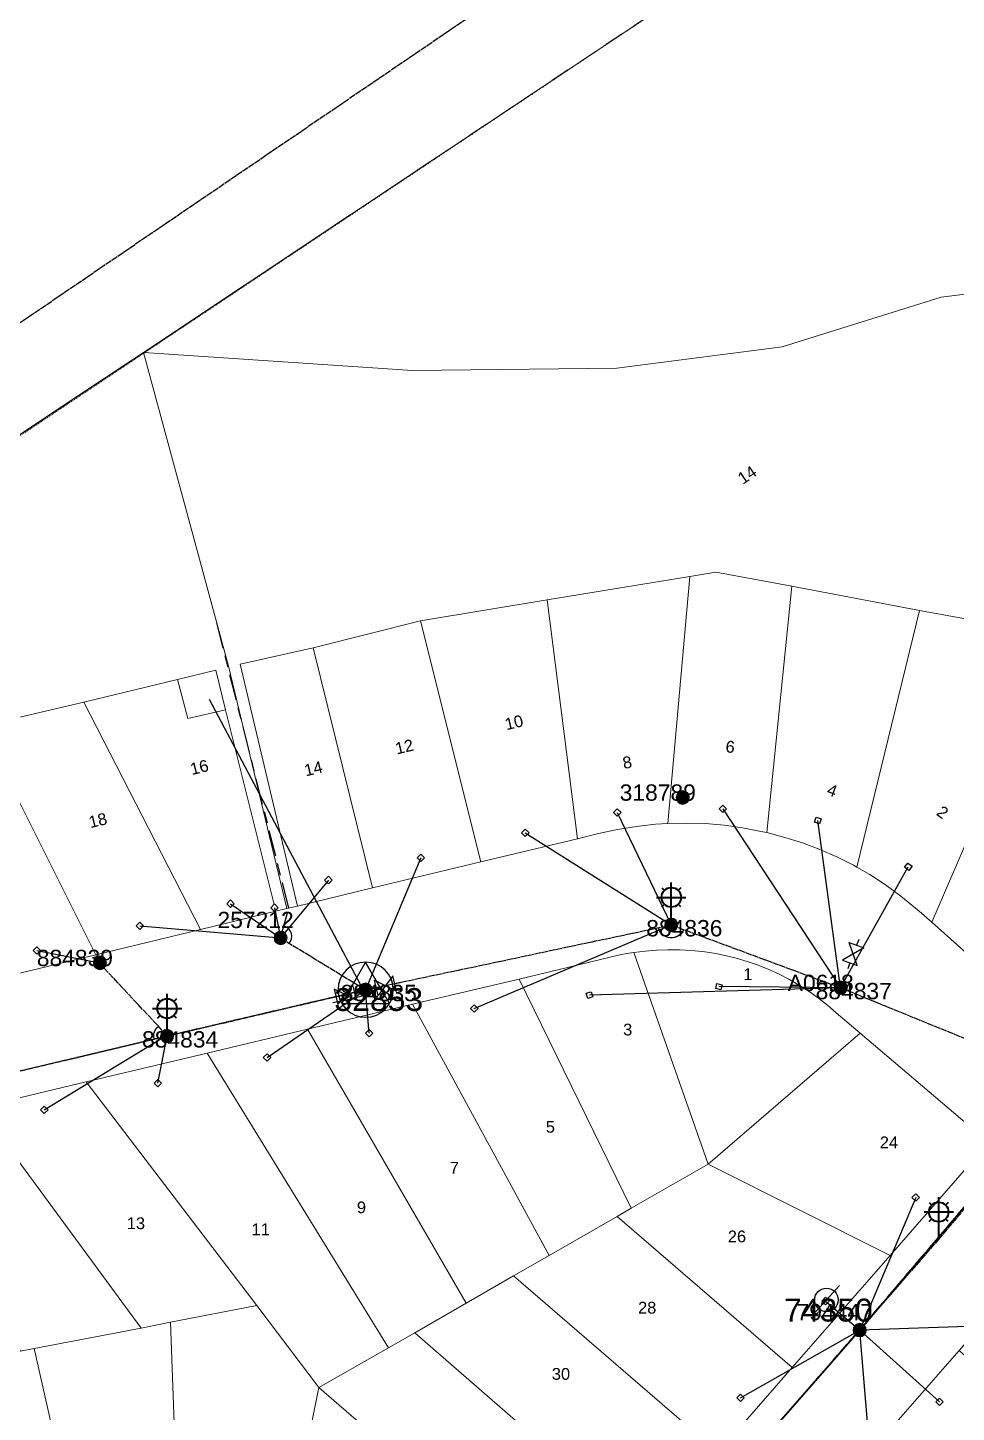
# Model space of a CAD drawing. Header units: metres. Extents: x 301080 to 303013, y 6182698 to 6183880.
# Drawn here: x 301742.1 to 301884.2, y 6183271.9 to 6183483.7 of the extents above; entities that cross this region are included whole.
import ezdxf
from ezdxf.enums import TextEntityAlignment as Align

# ---------------------------------------------------------------- set-up
doc = ezdxf.new("R2010")
doc.units = ezdxf.units.M
for name, pattern in [('Cable Exist OH', [1, 1, 0]), ('Cable Exist UG', [8.2, 4, -1.2, 1.8, -1.2]), ('Dash', [5, 3, -2]), ('HIDDEN', [0.375, 0.25, -0.125]), ('HIDDEN2', [0.1875, 0.125, -0.0625])]:
    doc.linetypes.add(name, pattern=pattern)
doc.layers.get('0').update_dxf_attribs({"color": 6})
for name, color, linetype, lineweight in [('Cadastre Easements_SP_EXT', 9, 'Continuous', 5), ('Cadastre Land Parcels_SP_EXT', 9, 'Continuous', 5), ('Cadastre Other Property_SP_EXT', 9, 'HIDDEN', 5), ('Cadastre Roads_SP_EXT', 9, 'Continuous', 5)]:
    doc.layers.add(name, color=color, linetype=linetype, lineweight=lineweight)
for name, color, linetype in [('Equip_LV_EXT', 7, 'Continuous'), ('Equip_SP_HV_EXT', 7, 'Continuous'), ('Equip_SP_SL_EXT', 7, 'Continuous'), ('Mains_HV_EXT', 7, 'Continuous'), ('Mains_LV_EXT', 7, 'Continuous'), ('Mains_SL_EXT', 7, 'Continuous'), ('Mains_TR_EXT', 7, 'Continuous'), ('Services_SP_EXT', 7, 'Continuous'), ('Sub_SP_TR_HV_LV_EXT', 7, 'Continuous'), ('SupportsOH_SP_TR_HV_LV_SL_EXT', 7, 'Continuous')]:
    doc.layers.add(name, color=color, linetype=linetype)
doc.styles.add('HVSW_LABEL', font='arial.ttf')
doc.styles.add('iecARIAL', font='arial.ttf', dxfattribs={"height": 2})
doc.styles.add('POLE_LABEL', font='arial.ttf')
doc.styles.get("Standard").update_dxf_attribs({"font": 'arial.ttf'})
doc.linetypes.add('Cable E UG', pattern='A,6,-0.5,["E",Standard,S=1.7,R=0,X=0.5,Y=-1],-2.9', length=9.4)
doc.linetypes.add('Cable P UG', pattern='A,6,-0.5,["P",Standard,S=1.7,R=0,X=0.5,Y=-1],-2.9', length=9.4)

# ---------------------------------------------------------------- blocks, each defined once
blk = doc.blocks.new('SUB_POLE_EXT')
blk.add_wipeout([(0, 4.22), (0.42, 4.2), (0.83, 4.14), (1.21, 4.05), (1.62, 3.9), (1.99, 3.72), (2.35, 3.51), (2.68, 3.26), (2.99, 2.99), (3.28, 2.66), (3.52, 2.34), (3.76, 1.92), (3.9, 1.62), (4.04, 1.23), (4.18, 0.63), (4.22, 0), (4.18, -0.61), (4.06, -1.15), (3.9, -1.62), (3.58, -2.24), (3.22, -2.73), (2.97, -3.01), (2.68, -3.26), (2.36, -3.5), (2, -3.72), (1.64, -3.89), (1.25, -4.03), (0.82, -4.14), (0.42, -4.2), (0, -4.22), (-0.41, -4.2), (-0.8, -4.15), (-1.21, -4.05), (-1.62, -3.9), (-1.99, -3.73), (-2.35, -3.51), (-2.68, -3.26), (-2.96, -3.02), (-3.23, -2.72), (-3.51, -2.35), (-3.71, -2.01), (-3.91, -1.6), (-4.05, -1.21), (-4.16, -0.76), (-4.22, -0.14), (-4.21, 0.39), (-4.14, 0.83), (-4.03, 1.27), (-3.9, 1.63), (-3.71, 2.02), (-3.5, 2.37), (-3.28, 2.67), (-2.99, 2.99), (-2.68, 3.27), (-2.33, 3.52), (-1.98, 3.73), (-1.63, 3.9), (-1.2, 4.05), (-0.78, 4.15), (-0.4, 4.21)])
blk.add_line((2.16, 0.48), (2.16, 0.48, 0))
blk.add_lwpolyline([(-4.22, 0, 1), (4.22, 0, 1)], format="xyb", close=True)
blk.add_lwpolyline([(2.14, 0.52), (0, 4.22), (-3.66, -2.11), (3.66, -2.11)], close=True)
for tag, height, flags, p in [('ASSET_NUM', 3.5, 8, (2, 2)), ('STREET_CODE', 0.2, 9, (1.5, 0)), ('CONSTRUCTED_VOLTAGE', 0.2, 9, (1.5, -0.2)), ('OPERATING_VOLTAGE', 0.2, 9, (1.5, -0.6)), ('OPERATED_BY', 0.2, 9, (1.5, -0.8)), ('ORIENTATION', 0.2, 9, (1.5, -1.2)), ('OWNED_BY', 0.2, 9, (1.5, -1.4)), ('SECONDARY_VOLTAGE', 0.2, 9, (1.5, -1.6)), ('STATE', 0.2, 9, (1.5, -1.8)), ('SUBSTATION_TYPE', 0.2, 9, (1.5, -2)), ('NO_PHASES', 0.2, 9, (1.5, -0.4)), ('MAINTAINED_BY', 0.2, 9, (1.5, -1)), ('USAGE', 0.2, 9, (1.5, -2.2)), ('STREETNAME', 0.2, 9, (1.5, -2.8)), ('SUBURB', 0.2, 9, (1.5, -3)), ('Z', 0.2, 1, (1.5, -3.4)), ('LEGEND', 0.2, 9, (1.5, -2.4)), ('LOCATION', 0.2, 9, (1.5, -2.6)), ('NOTES', 0.2, 9, (1.5, -3.2))]:
    blk.add_attdef(tag, text='', height=height, dxfattribs=dict(flags=flags)).set_placement(p, align=Align.MIDDLE_LEFT)
blk = doc.blocks.new('LV_OH_LINKS_DISTFUSE_EXT')
for p, q in [((0, 0), (0.96, 0)), ((3.84, 0), (4.8, 0))]:
    blk.add_line(p, q)
blk.add_lwpolyline([(3.84, -1.2), (3.84, 1.2), (0.96, -1.2), (0.96, 1.2)], close=True)
at = {"flags": 9}
for tag, p in [('ACTUAL_STATUS', (0, 0)), ('CONSTRUCTED_VOLTAGE', (0, -0.2)), ('OPERATING_VOLTAGE', (0, -0.6)), ('ORIENTATION', (0, -0.8)), ('OWNED_BY', (0, -1)), ('STATE', (0, -1.2)), ('SWITCH_TYPE', (0, -1.4)), ('NO_PHASES', (0, -0.4)), ('USAGE', (0, -1.6)), ('NOTES', (0, -1.8))]:
    blk.add_attdef(tag, text='', height=0.2, dxfattribs=at).set_placement(p, align=Align.MIDDLE_LEFT)
at = {"flags": 1}
blk.add_attdef('Z', (0, 0), '', height=0.2, dxfattribs=at)
blk = doc.blocks.new('SL_LANTERN_EXT')
at = {"lineweight": 40}
for p, q in [((0, 1.97), (0, 6.47)), ((-1.46, 5.68), (-1.06, 5.28)), ((1.46, 5.68), (1.06, 5.28)), ((-2.25, 4.22), (2.25, 4.22)), ((-1.46, 2.76), (-1.06, 3.16)), ((0, 0), (0, 2.72)), ((1.46, 2.76), (1.06, 3.16))]:
    blk.add_line(p, q, dxfattribs=at)
blk.add_circle((0, 4.22), 1.5, dxfattribs=at)
at = {"style": 'iecARIAL', "flags": 8}
blk.add_attdef('ASSET_NUM', (1.5, 1.5), '', height=2.5, dxfattribs=at)
for tag, p, height, flags in [('OPERATING_VOLTAGE', (0.98, -1.65), 0.2, 9), ('ORIENTATION', (0.98, -1.85), 0.2, 9), ('OWNED_BY', (0.98, -2.05), 0.2, 9), ('STATE', (0.98, -2.25), 0.2, 9), ('CONSTRUCTED_VOLTAGE', (0.98, -0.65), 0.2, 9), ('CONTROL_TYPE', (0.98, -0.85), 0.2, 9), ('LANTERN_PURPOSE', (0.98, -1.05), 0.2, 9), ('LANTERN_TYPE', (0.98, -1.25), 0.2, 9), ('NO_PHASES', (0.98, -1.45), 0.2, 9), ('LNUMBER', (2.18, -3.25), 2.5, 8), ('USAGE', (0.98, -2.45), 0.2, 9), ('CEXIST', (0.98, -2.65), 0.2, 9), ('CNEW', (0.98, -2.85), 0.2, 9), ('CNUMBER', (0.98, -3.05), 0.2, 9), ('CREMOVE', (0.98, -3.25), 0.2, 9), ('CREPLACE', (0.98, -3.45), 0.2, 9), ('LKINGHEIGHT', (0.98, -3.65), 0.2, 9), ('LBRACKET', (0.98, -3.85), 0.2, 9), ('LBRACKETVOCAB', (0.98, -4.05), 0.2, 9), ('LCATEGORY', (0.98, -4.25), 0.2, 9), ('LCHARGE1', (0.98, -4.45), 0.2, 9), ('LCHARGE1PERCENT', (0.98, -4.65), 0.2, 9), ('LCHARGE2', (0.98, -4.85), 0.2, 9), ('LCHARGE2PERCENT', (0.98, -5.05), 0.2, 9), ('LCHARGE3', (0.98, -5.25), 0.2, 9), ('LCHARGE3PERCENT', (0.98, -5.45), 0.2, 9), ('LEXIST', (0.98, -5.65), 0.2, 9), ('LLAMP', (0.98, -5.85), 0.2, 9), ('LLAMPVOCAB', (0.98, -6.05), 0.2, 9), ('LMAST', (0.98, -6.25), 0.2, 9), ('LMASTVOCAB', (0.98, -6.45), 0.2, 9), ('LNEW', (0.98, -6.65), 0.2, 9), ('LANTNUMBER', (0.98, -6.85), 0.2, 9), ('LOUTREACH', (0.98, -7.25), 0.2, 9), ('LOUTREACHVOCAB', (0.98, -7.45), 0.2, 9), ('LRATECODE', (0.98, -7.65), 0.2, 9), ('LREMOVE', (0.98, -7.85), 0.2, 9), ('LREPLACE', (0.98, -8.05), 0.2, 9), ('LTYPE', (0.98, -8.25), 0.2, 9), ('LTYPEVOCAB', (0.98, -8.45), 0.2, 9), ('LEGEND', (0.98, -8.65), 0.2, 9), ('STREETNAME', (0.98, -9.25), 0.2, 9), ('SUBURB', (0.98, -9.45), 0.2, 1), ('LOCATION', (0.98, -8.85), 0.2, 9), ('NOTES', (0.98, -9.05), 0.2, 9)]:
    blk.add_attdef(tag, p, '', height=height, dxfattribs=dict(flags=flags))
blk = doc.blocks.new('CCP_EXT')
at = {"flags": 9}
for tag, p in [('STATE', (0, -1.8)), ('NOTES', (0, -2))]:
    blk.add_attdef(tag, text='', height=0.2, dxfattribs=at).set_placement(p, align=Align.MIDDLE_LEFT)
blk.add_wipeout([(0, 0.57), (0.57, 0), (0, -0.57), (-0.57, 0)])
blk.add_lwpolyline([(-0.57, 0), (0, 0.57), (0.57, 0), (0, -0.57), (-0.57, 0)])
at = {"flags": 1}
blk.add_attdef('Z', (0, 0), '', height=0.2, dxfattribs=at)
at = {"flags": 9}
for tag, p in [('CCP_TYPE', (0, 0)), ('CONSTRUCTED_VOLTAGE', (0, -0.2)), ('OPERATING_VOLTAGE', (0, -0.6)), ('ORIENTATION', (0, -0.8)), ('OWNED_BY', (0, -1)), ('NO_PHASES', (0, -0.4)), ('USAGE', (0, -1.2)), ('LEGEND', (0, -1.4)), ('LIFE_SUPPORT', (0, -1.6))]:
    blk.add_attdef(tag, text='', height=0.2, dxfattribs=at).set_placement(p, align=Align.MIDDLE_LEFT)
blk = doc.blocks.new('POLE_EXT')
blk.add_hatch(color=256).paths.add_polyline_path([(-1, 0, 1), (1, 0, 1)])
blk.add_lwpolyline([(-1, 0, 1), (1, 0, 1)], format="xyb", close=True)
for tag, height, flags, p in [('pNumber', 2.5, 8, (-17.84, 2.07)), ('OWNED_BY', 0.2, 9, (1.35, -0.4)), ('SPECIAL_USE', 0.2, 9, (1.35, -0.8)), ('STATE', 0.2, 9, (1.35, -1)), ('cLV', 0.2, 9, (1.35, -1.4)), ('hDepth', 0.2, 9, (1.35, -1.6)), ('hDia', 0.2, 9, (1.35, -1.8)), ('cHV', 0.2, 9, (1.35, -2)), ('PARENT', 0.2, 9, (1.35, -0.6)), ('USAGE', 0.2, 9, (1.35, -1.2)), ('LBRACKET', 0.2, 9, (1.35, -2.2)), ('cLinedev', 0.2, 9, (1.35, -3.4)), ('pExisting', 0.2, 9, (1.35, -3.8)), ('LExisting', 0.2, 9, (1.35, -2.4)), ('LANTNUMBER', 0.2, 9, (1.35, -2.6)), ('LOther', 0.2, 9, (1.35, -2.8)), ('LRemove', 0.2, 9, (1.35, -3)), ('LEGEND', 0.2, 9, (1.35, -3.2)), ('LOCATION', 0.2, 9, (1.35, -3.6)), ('PFNUMBER', 0.2, 9, (1.35, -4)), ('NEWPFNUMBER', 0.2, 9, (1.35, -4.2)), ('pFooting', 0.2, 9, (1.35, -4.4)), ('pNew', 0.2, 9, (1.35, -4.6)), ('pRelocate', 0.2, 9, (1.35, -5)), ('pRemove', 0.2, 9, (1.35, -5.2)), ('pReplace', 0.2, 9, (1.35, -5.4)), ('pStay', 0.2, 9, (1.35, -5.6)), ('pType', 0.2, 9, (1.35, -5.8)), ('cspan', 0.2, 9, (1.35, -6)), ('STREETNAME', 0.2, 9, (1.35, -6.2)), ('SUBURB', 0.2, 9, (1.35, -6.4)), ('OPERATED_BY', 0.2, 9, (1.36, -7.01)), ('NOTES', 0.2, 9, (1.35, -6.6)), ('MAINTAINED_BY', 0.2, 9, (1.36, -6.81))]:
    blk.add_attdef(tag, text='', height=height, dxfattribs=dict(flags=flags)).set_placement(p, align=Align.MIDDLE_LEFT)
at = {"style": 'POLE_LABEL'}
for tag, height, flags, p in [('ASSET_NUM', 2.5, 8, (2, 2)), ('STRUCTURE_PLANT_NUMBER', 0.2, 9, (1.35, 0.03)), ('STREET_CODE', 0.2, 9, (1.35, -0.2))]:
    blk.add_attdef(tag, text='', height=height, dxfattribs=dict(at, flags=flags)).set_placement(p, align=Align.MIDDLE_LEFT)
at = {"flags": 1}
blk.add_attdef('Z', (1.35, -7.33), '', height=0.2, dxfattribs=at)
blk = doc.blocks.new('HV_ABS_CLOSED_EXT')
blk.add_line((-3, 6.87), (3, 6.87))
blk.add_circle((0, 6.87), 1.8)
at = {"style": 'HVSW_LABEL'}
for tag, height, flags, p in [('ASSET_NUM', 3.5, 8, (2, 2)), ('STREET_CODE', 0.2, 9, (0, -0.2))]:
    blk.add_attdef(tag, text='', height=height, dxfattribs=dict(at, flags=flags)).set_placement(p, align=Align.MIDDLE_LEFT)
at = {"flags": 1}
blk.add_attdef('Z', (0, 0), '', height=0.2, dxfattribs=at)
at = {"flags": 9}
for tag, p in [('ACTUAL_STATUS', (0, -0.4)), ('CONSTRUCTED_VOLTAGE', (0, -0.6)), ('OPERATING_VOLTAGE', (0, -1)), ('ORIENTATION', (0, -1.2)), ('OWNED_BY', (0, -1.4)), ('STATE', (0, -1.6)), ('SWITCH_TYPE', (0, -1.8)), ('NO_PHASES', (0, -0.8)), ('USAGE', (0, -2)), ('LEGEND', (0, -2.2)), ('STREETNAME', (0, -2.6)), ('SUBURB', (0, -2.8)), ('LOCATION', (0, -2.4)), ('NOTES', (0, -3))]:
    blk.add_attdef(tag, text='', height=0.2, dxfattribs=at).set_placement(p, align=Align.MIDDLE_LEFT)
blk = doc.blocks.new('HV_DOF_CLOSED_EXT')
for p, q in [((0, 7.9), (0, 6.94)), ((0, 4.06), (0, 3.1))]:
    blk.add_line(p, q)
blk.add_lwpolyline([(-1.2, 4.06), (1.2, 4.06), (-1.2, 6.94), (1.2, 6.94)], close=True)
for tag, height, flags, p in [('ASSET_NUM', 2.5, 8, (2, 2)), ('STREET_CODE', 0.2, 9, (1.5, 0)), ('ACTUAL_STATUS', 0.2, 9, (1.5, -0.2)), ('CONSTRUCTED_VOLTAGE', 0.2, 9, (1.5, -0.4)), ('OPERATING_VOLTAGE', 0.2, 9, (1.5, -0.8)), ('ORIENTATION', 0.2, 9, (1.5, -1)), ('OWNED_BY', 0.2, 9, (1.5, -1.2)), ('OPERATED_BY', 0.2, 9, (1.5, -1.4)), ('STATE', 0.2, 9, (1.5, -1.8)), ('SWITCH_TYPE', 0.2, 9, (1.5, -2)), ('NO_PHASES', 0.2, 9, (1.5, -0.6)), ('MAINTAINED_BY', 0.2, 9, (1.5, -1.6)), ('USAGE', 0.2, 9, (1.5, -2.2)), ('STREETNAME', 0.2, 9, (1.5, -2.8)), ('SUBURB', 0.2, 9, (1.5, -3)), ('Z', 0.2, 1, (1.5, -3.6)), ('LEGEND', 0.2, 9, (1.5, -2.4)), ('LOCATION', 0.2, 9, (1.5, -2.6)), ('NOTES', 0.2, 9, (1.5, -3.2)), ('LABEL_ALIGNMENT', 0.2, 9, (1.5, -3.4))]:
    blk.add_attdef(tag, text='', height=height, dxfattribs=dict(flags=flags)).set_placement(p, align=Align.MIDDLE_LEFT)

msp = doc.modelspace()

# ---------------------------------------------------------------- linework, layer by layer
at = {"layer": 'Cadastre Land Parcels_SP_EXT', "linetype": 'Continuous'}
msp.add_lwpolyline([(301893.99, 6183443.98), (301881.88, 6183442.47), (301857.56, 6183434.86), (301832.27, 6183431.58), (301801.03, 6183431.22), (301759.92, 6183434.01), (301759.85, 6183434.02), (301759.86, 6183433.98), (301772.86, 6183386), (301781.78, 6183348.94), (301783.41, 6183349.32), (301774.65, 6183386.33), (301785.8, 6183388.84), (301802.21, 6183392.96), (301821.6, 6183396.17), (301843.42, 6183399.75), (301847.4, 6183400.39), (301859.04, 6183398.23), (301878.58, 6183394.55), (301899.41, 6183390.74)], dxfattribs=at)
for points in [[(301772.86, 6183386), (301759.86, 6183433.98), (301759.85, 6183434.02), (301750.85, 6183428.03), (301666.76, 6183372.04), (301676.91, 6183362.2), (301680.74, 6183363.86), (301691.59, 6183366.45), (301703.58, 6183369.35), (301719.34, 6183373.09), (301735.03, 6183376.82), (301750.73, 6183380.53), (301765.07, 6183383.98), (301770.91, 6183385.4), (301772.39, 6183379.33), (301780.12, 6183348.56), (301781.78, 6183348.94), (301772.86, 6183386)], [(301840.06, 6183361.96), (301843.42, 6183399.75), (301821.6, 6183396.17), (301826.25, 6183359.62), (301829.47, 6183360.41), (301832.35, 6183361.04), (301835.25, 6183361.51), (301838.18, 6183361.83), (301840.06, 6183361.96)], [(301859.04, 6183398.23), (301847.4, 6183400.39), (301843.42, 6183399.75), (301840.06, 6183361.96), (301842.93, 6183362.02), (301845.8, 6183361.93), (301848.66, 6183361.68), (301851.5, 6183361.29), (301854.31, 6183360.75), (301855.21, 6183360.55), (301859.04, 6183398.23)], [(301878.58, 6183394.55), (301859.04, 6183398.23), (301855.21, 6183360.55), (301857.96, 6183359.83), (301860.66, 6183358.97), (301863.31, 6183357.97), (301865.91, 6183356.84), (301868.44, 6183355.57), (301868.97, 6183355.27), (301878.58, 6183394.55)], [(301826.25, 6183359.62), (301821.6, 6183396.17), (301802.21, 6183392.96), (301811.46, 6183356.09), (301826.25, 6183359.62)], [(301811.46, 6183356.09), (301802.21, 6183392.96), (301785.8, 6183388.84), (301794.91, 6183352.1), (301811.46, 6183356.09)], [(301891.08, 6183371.52), (301896.01, 6183382.95), (301899.41, 6183390.74), (301878.58, 6183394.55), (301868.97, 6183355.27), (301870.94, 6183354.13), (301873.37, 6183352.55), (301875.71, 6183350.84), (301877.96, 6183349.02), (301878.51, 6183348.54), (301880.44, 6183346.87), (301891.08, 6183371.52)], [(301794.91, 6183352.1), (301785.8, 6183388.84), (301774.65, 6183386.33), (301783.41, 6183349.32), (301794.91, 6183352.1)], [(301772.39, 6183379.33), (301766.62, 6183377.99), (301765.07, 6183383.98), (301750.73, 6183380.53), (301768.57, 6183345.74), (301780.12, 6183348.56), (301772.39, 6183379.33)], [(301768.57, 6183345.74), (301750.73, 6183380.53), (301735.03, 6183376.82), (301752.56, 6183341.85), (301768.57, 6183345.74)], [(301752.56, 6183341.85), (301735.03, 6183376.82), (301719.34, 6183373.09), (301737.07, 6183338.16), (301752.56, 6183341.85)], [(301898.34, 6183330.85), (301903.94, 6183331.06), (301913.61, 6183342.06), (301891.08, 6183371.52), (301880.44, 6183346.87), (301898.34, 6183330.85)], [(301846.23, 6183309.84), (301834.84, 6183342.2), (301833.78, 6183342.07), (301832.74, 6183341.84), (301817.3, 6183338.15), (301834.48, 6183303.1), (301846.23, 6183309.84)], [(301869.48, 6183329.88), (301865.82, 6183332.99), (301864.49, 6183334.14), (301863.11, 6183335.22), (301861.67, 6183336.24), (301860.19, 6183337.19), (301858.67, 6183338.07), (301857.1, 6183338.88), (301855.51, 6183339.61), (301853.87, 6183340.27), (301852.21, 6183340.84), (301850.52, 6183341.34), (301848.82, 6183341.77), (301847.09, 6183342.11), (301845.35, 6183342.36), (301843.6, 6183342.54), (301841.84, 6183342.63), (301840.08, 6183342.64), (301838.33, 6183342.57), (301836.58, 6183342.42), (301834.84, 6183342.2), (301846.23, 6183309.84), (301869.48, 6183329.88)], [(301809.24, 6183288.57), (301784.96, 6183330.48), (301769.61, 6183326.8), (301797.36, 6183281.76), (301801.34, 6183284.02), (301809.24, 6183288.57)], [(301886.48, 6183310.09), (301886.17, 6183315.69), (301869.48, 6183329.88), (301846.23, 6183309.84), (301874.07, 6183295.86), (301886.48, 6183310.09)], [(301797.36, 6183281.76), (301769.61, 6183326.8), (301751.1, 6183322.41), (301777.19, 6183288.2), (301786.68, 6183275.66), (301797.36, 6183281.76)], [(301777.19, 6183288.2), (301751.1, 6183322.41), (301734.67, 6183318.49), (301759.52, 6183284.76), (301764, 6183285.65), (301777.19, 6183288.2)], [(301759.52, 6183284.76), (301734.67, 6183318.49), (301718.35, 6183314.58), (301741.06, 6183281.21), (301743.14, 6183281.62), (301759.52, 6183284.76)], [(301859.1, 6183278.74), (301874.07, 6183295.86), (301846.23, 6183309.84), (301834.48, 6183303.1), (301832.32, 6183301.85), (301859.1, 6183278.74)], [(301859.1, 6183278.74), (301832.32, 6183301.85), (301821.9, 6183295.87), (301816.47, 6183292.73), (301847.74, 6183265.72), (301859.1, 6183278.74)], [(301847.74, 6183265.72), (301816.47, 6183292.73), (301809.24, 6183288.57), (301801.34, 6183284.02), (301836.78, 6183253.19), (301847.74, 6183265.72)], [(301786.68, 6183275.66), (301777.19, 6183288.2), (301764, 6183285.65), (301765.61, 6183240.68), (301778.61, 6183235.82), (301786.68, 6183275.66)], [(301765.61, 6183240.68), (301764, 6183285.65), (301759.52, 6183284.76), (301743.14, 6183281.62), (301751.54, 6183244.41), (301753.94, 6183244.01), (301756.32, 6183243.52), (301758.68, 6183242.94), (301761.02, 6183242.27), (301763.33, 6183241.52), (301765.61, 6183240.68)], [(301836.78, 6183253.19), (301801.34, 6183284.02), (301797.36, 6183281.76), (301786.68, 6183275.66), (301801.94, 6183262.45), (301826.33, 6183241.3), (301836.78, 6183253.19)], [(301743.14, 6183281.62), (301741.06, 6183281.21), (301724.25, 6183277.92), (301736.22, 6183245.12), (301738.78, 6183245.21), (301741.34, 6183245.23), (301743.89, 6183245.15), (301746.45, 6183244.99), (301749, 6183244.74), (301751.54, 6183244.41), (301743.14, 6183281.62)], [(301913.77, 6183255.35), (301884.63, 6183281.31), (301874.26, 6183269.49), (301903.58, 6183243.76), (301910.94, 6183252.1), (301913.77, 6183255.35)], [(301793.02, 6183230.42), (301801.94, 6183262.45), (301786.68, 6183275.66), (301778.61, 6183235.82), (301793.02, 6183230.42)]]:
    msp.add_lwpolyline(points, close=True, dxfattribs=at)
at = {"layer": 'Mains_HV_EXT', "linetype": 'Continuous'}
msp.add_lwpolyline([(301842.44, 6183345.7, -0.735891), (301838.63, 6183346.03)], format="xyb", dxfattribs=at)
at = {"layer": 'Mains_HV_EXT', "linetype": 'Cable Exist OH'}
msp.add_lwpolyline([(301866.5, 6183336.82), (301901.71, 6183322.48)], dxfattribs=at)
at = {"layer": 'Mains_LV_EXT', "linetype": 'Continuous'}
for points in [[(301782.12, 6183343.58, 0.573963), (301781.32, 6183346.25)], [(301842.48, 6183345.73, -0.748971), (301838.64, 6183346.02)], [(301761.48, 6183329.06, -0.304517), (301762.15, 6183330.92)]]:
    msp.add_lwpolyline(points, format="xyb", dxfattribs=at)
at = {"layer": 'Mains_LV_EXT', "linetype": 'Cable Exist OH'}
for points in [[(301763.48, 6183329.49), (301753.06, 6183340.66)], [(301866.5, 6183336.82), (301901.71, 6183322.48)]]:
    msp.add_lwpolyline(points, dxfattribs=at)
at = {"layer": 'Mains_SL_EXT', "linetype": 'Cable Exist OH'}
msp.add_lwpolyline([(301881.5, 6183298.3), (301901.71, 6183322.48)], dxfattribs=at)
at = {"layer": 'Services_SP_EXT'}
for points in [[(301891.9, 6183285.2), (301869.41, 6183284.46)], [(301871.34, 6183261.77), (301869.41, 6183284.46)]]:
    msp.add_lwpolyline(points, dxfattribs=at)

# ---------------------------------------------------------------- block references
at = {"layer": 'Equip_SP_HV_EXT'}
ref = msp.add_blockref('HV_DOF_CLOSED_EXT', (301866.5, 6183336.82), dxfattribs=dict(at, rotation=339.5601249075125))
ref.add_attrib('ASSET_NUM', 'A0618', dxfattribs={"layer": '0', "height": 2.5}).set_placement((301868.5, 6183337.57), align=Align.MIDDLE_RIGHT)
at = {"layer": 'Equip_SP_SL_EXT'}
for p in [(301840.59, 6183346.43), (301763.46, 6183329.43), (301881.5, 6183298.3)]:
    msp.add_blockref('SL_LANTERN_EXT', p, dxfattribs=at)
at = {"layer": 'Sub_SP_TR_HV_LV_EXT'}
ref = msp.add_blockref('SUB_POLE_EXT', (301793.84, 6183336.52), dxfattribs=at)
ref.add_attrib('ASSET_NUM', '32853', dxfattribs={"layer": '0', "height": 3.5}).set_placement((301795.84, 6183336.77), align=Align.TOP_CENTER)
at = {"layer": 'SupportsOH_SP_TR_HV_LV_SL_EXT'}
ref = msp.add_blockref('POLE_EXT', (301840.59, 6183346.43), dxfattribs=at)
ref.add_attrib('ASSET_NUM', '884836', dxfattribs={"layer": '0', "height": 2.5, "style": 'POLE_LABEL'}).set_placement((301842.59, 6183347.18), align=Align.TOP_CENTER)
ref = msp.add_blockref('POLE_EXT', (301866.5, 6183336.82), dxfattribs=at)
ref.add_attrib('ASSET_NUM', '884837', dxfattribs={"layer": '0', "height": 2.5, "style": 'POLE_LABEL'}).set_placement((301868.5, 6183337.57), align=Align.TOP_CENTER)
ref = msp.add_blockref('POLE_EXT', (301763.46, 6183329.43), dxfattribs=at)
ref.add_attrib('ASSET_NUM', '884834', dxfattribs={"layer": '0', "height": 2.5, "style": 'POLE_LABEL'}).set_placement((301765.46, 6183330.18), align=Align.TOP_CENTER)

# ---------------------------------------------------------------- texts
at = {"layer": 'Cadastre Land Parcels_SP_EXT'}
for s, rotation, p in [('14', 33.84, (301851.53, 6183413.75)), ('10', 13.555, (301815.38, 6183376.21)), ('12', 13.4264, (301798.6, 6183372.5)), ('6', 354.59, (301848.83, 6183372.85)), ('16', 13.766, (301767.25, 6183369.35)), ('14', 13.48, (301784.69, 6183369.15)), ('8', 10.2292, (301833.32, 6183370.29)), ('4', 339.1157, (301864.23, 6183366.42)), ('18', 13.4163, (301751.72, 6183361.24)), ('2', 323.8583, (301881, 6183363.36))]:
    msp.add_text(s, height=1.8, rotation=rotation, dxfattribs=at).set_placement(p)
for s, p in [('1', (301851.61, 6183337.99)), ('3', (301833.23, 6183329.53)), ('5', (301821.4, 6183314.65)), ('24', (301872.49, 6183312.27)), ('7', (301806.71, 6183308.39)), ('9', (301792.5, 6183302.33)), ('13', (301757.3, 6183299.9)), ('11', (301776.39, 6183298.97)), ('26', (301849.24, 6183297.88)), ('28', (301835.51, 6183286.98)), ('30', (301822.32, 6183276.85))]:
    msp.add_text(s, height=1.8, dxfattribs=at).set_placement(p)

# ---------------------------------------------------------------- next in the draw order: linework, layer by layer
at = {"layer": 'Cadastre Land Parcels_SP_EXT', "linetype": 'Continuous'}
for points in [[(301506.44, 6183333.22), (301542.32, 6183341.91), (301666.76, 6183372.04), (301750.85, 6183428.03), (301759.85, 6183434.02), (301868.73, 6183506.5), (301780.52, 6183520.79), (301648.16, 6183432.05), (301499.98, 6183332.06), (301499.06, 6183331.43), (301506.44, 6183333.22)], [(301832.32, 6183301.85), (301834.48, 6183303.1), (301817.3, 6183338.15), (301800.99, 6183334.31), (301821.9, 6183295.87), (301832.32, 6183301.85)], [(301821.9, 6183295.87), (301800.99, 6183334.31), (301784.96, 6183330.48), (301809.24, 6183288.57), (301816.47, 6183292.73), (301821.9, 6183295.87)]]:
    msp.add_lwpolyline(points, close=True, dxfattribs=at)
at = {"layer": 'Mains_HV_EXT', "linetype": 'Cable E UG'}
for points in [[(301793.91, 6183335.67), (301791.32, 6183335.03)], [(301791.32, 6183335.03), (301788.81, 6183334.49)]]:
    msp.add_lwpolyline(points, dxfattribs=at)
at = {"layer": 'Mains_LV_EXT', "linetype": 'Cable Exist OH'}
msp.add_lwpolyline([(301780.83, 6183344.44), (301793.84, 6183336.52)], dxfattribs=at)

# ---------------------------------------------------------------- next in the draw order: block references
at = {"layer": 'Equip_LV_EXT'}
for p, rotation in [((301793.04, 6183336.32), 193.1445516816032), ((301794.53, 6183336.62), 12.68440388394191)]:
    msp.add_blockref('LV_OH_LINKS_DISTFUSE_EXT', p, dxfattribs=dict(at, rotation=rotation))
at = {"layer": 'Services_SP_EXT', "rotation": 277.1250163489015}
msp.add_blockref('CCP_EXT', (301876.85, 6183355.34), dxfattribs=at)
at = {"layer": 'Services_SP_EXT'}
for p in [(301778.75, 6183326.14), (301762.04, 6183322.22), (301744.68, 6183318.15), (301877.98, 6183304.74), (301864.17, 6183288.9), (301851.19, 6183274.1), (301881.62, 6183273.48)]:
    msp.add_blockref('CCP_EXT', p, dxfattribs=at)
at = {"layer": 'SupportsOH_SP_TR_HV_LV_SL_EXT'}
ref = msp.add_blockref('POLE_EXT', (301793.84, 6183336.52), dxfattribs=at)
ref.add_attrib('ASSET_NUM', '884835', dxfattribs={"layer": '0', "height": 2.5, "style": 'POLE_LABEL'}).set_placement((301795.84, 6183337.27), align=Align.TOP_CENTER)

# ---------------------------------------------------------------- next in the draw order: linework, layer by layer
at = {"layer": 'Cadastre Roads_SP_EXT', "linetype": 'Continuous'}
msp.add_lwpolyline([(301900.46, 6183299.34), (301892.65, 6183305.35), (301886.48, 6183310.09), (301874.07, 6183295.86), (301859.1, 6183278.74), (301847.74, 6183265.72), (301836.78, 6183253.19), (301826.33, 6183241.3), (301813.22, 6183226.32), (301818.97, 6183221.04), (301826.05, 6183214.54), (301833.47, 6183223), (301843.55, 6183234.48), (301853.72, 6183246.08), (301864.08, 6183257.89), (301874.26, 6183269.49), (301884.63, 6183281.31), (301894.82, 6183292.93), (301900.46, 6183299.34)], close=True, dxfattribs=at)
at = {"layer": 'Mains_HV_EXT', "linetype": 'Cable Exist OH'}
for points in [[(301869.41, 6183284.46), (301901.71, 6183322.48)], [(301754.72, 6183153.09), (301869.41, 6183284.46)]]:
    msp.add_lwpolyline(points, dxfattribs=at)
at = {"layer": 'Mains_LV_EXT', "linetype": 'Cable Exist OH'}
for points in [[(301763.46, 6183329.43), (301725.26, 6183320.35)], [(301901.71, 6183322.48), (301869.41, 6183284.46)], [(301869.41, 6183284.46), (301841.54, 6183252.56)]]:
    msp.add_lwpolyline(points, dxfattribs=at)
at = {"layer": 'Mains_SL_EXT', "linetype": 'Cable Exist OH'}
msp.add_lwpolyline([(301818.5, 6183226.29), (301841.54, 6183252.56), (301869.41, 6183284.46), (301881.5, 6183298.3)], dxfattribs=at)
at = {"layer": 'Services_SP_EXT'}
for points in [[(301866.5, 6183336.82), (301876.85, 6183355.34)], [(301744.68, 6183318.15), (301763.41, 6183329.56)], [(301762.04, 6183322.22), (301763.46, 6183329.43)], [(301877.98, 6183304.74), (301869.41, 6183284.46)], [(301864.17, 6183288.9), (301869.41, 6183284.46)], [(301851.19, 6183274.1), (301869.41, 6183284.46)], [(301881.62, 6183273.48), (301869.41, 6183284.46)]]:
    msp.add_lwpolyline(points, dxfattribs=at)

# ---------------------------------------------------------------- next in the draw order: block references
at = {"layer": 'Equip_SP_HV_EXT'}
ref = msp.add_blockref('HV_ABS_CLOSED_EXT', (301869.41, 6183284.46), dxfattribs=dict(at, rotation=47.76421733551312))
ref.add_attrib('ASSET_NUM', '74350', dxfattribs={"layer": '0', "height": 3.5, "style": 'HVSW_LABEL'}).set_placement((301871.41, 6183284.71), align=Align.BOTTOM_RIGHT)
at = {"layer": 'Services_SP_EXT'}
for p in [(301832.33, 6183363.62), (301848.48, 6183364.19), (301818.26, 6183360.53), (301802.27, 6183356.69), (301788.14, 6183353.3), (301773.15, 6183349.68), (301779.9, 6183349.07), (301759.31, 6183346.3), (301743.55, 6183342.52), (301810.46, 6183333.65), (301794.37, 6183329.86)]:
    msp.add_blockref('CCP_EXT', p, dxfattribs=at)
for p, rotation in [((301863.01, 6183362.42), 27.47443162876261), ((301847.88, 6183336.99), 301.2637316850104), ((301828.08, 6183335.7), 330.8657078065943)]:
    msp.add_blockref('CCP_EXT', p, dxfattribs=dict(at, rotation=rotation))
at = {"layer": 'SupportsOH_SP_TR_HV_LV_SL_EXT'}
ref = msp.add_blockref('POLE_EXT', (301869.41, 6183284.46), dxfattribs=at)
ref.add_attrib('ASSET_NUM', '794447', dxfattribs={"layer": '0', "height": 2.5, "style": 'POLE_LABEL'}).set_placement((301871.41, 6183285.21), align=Align.BOTTOM_RIGHT)

# ---------------------------------------------------------------- next in the draw order: linework, layer by layer
at = {"layer": 'Cadastre Easements_SP_EXT', "linetype": 'Dash'}
msp.add_lwpolyline([(301780.52, 6183520.79), (301648.16, 6183432.05), (301419.09, 6183385.97), (301248.46, 6183481.49), (301240.92, 6183475.05), (301191.47, 6183432.72), (301310.7, 6183366.22), (301410.16, 6183310.75), (301498.55, 6183331.72), (301498.9, 6183331.8), (301499.98, 6183332.06), (301667.09, 6183371.95), (301750.85, 6183428.03), (301759.87, 6183433.98), (301759.92, 6183434.01), (301868.12, 6183506.13)], dxfattribs=at)
at = {"layer": 'Cadastre Other Property_SP_EXT', "linetype": 'HIDDEN2'}
msp.add_lwpolyline([(301500.12, 6183332.09), (301667.08, 6183371.95), (301868.62, 6183506.44), (301780.3, 6183520.99), (301500.12, 6183332.09)], close=True, dxfattribs=at)
at = {"layer": 'Cadastre Roads_SP_EXT', "linetype": 'Continuous'}
for points in [[(301898.34, 6183330.85), (301880.44, 6183346.87), (301878.51, 6183348.54), (301877.96, 6183349.02), (301875.71, 6183350.84), (301873.37, 6183352.55), (301870.94, 6183354.13), (301868.97, 6183355.27), (301868.44, 6183355.57), (301865.91, 6183356.84), (301863.31, 6183357.97), (301860.66, 6183358.97), (301857.96, 6183359.83), (301855.21, 6183360.55), (301855.21, 6183360.55), (301854.31, 6183360.75), (301851.5, 6183361.29), (301848.66, 6183361.68), (301845.8, 6183361.93), (301842.93, 6183362.02), (301840.06, 6183361.96), (301838.18, 6183361.83), (301835.25, 6183361.51), (301832.35, 6183361.04), (301829.47, 6183360.41), (301826.25, 6183359.62), (301811.46, 6183356.09), (301794.91, 6183352.1), (301783.41, 6183349.32), (301781.78, 6183348.94), (301780.12, 6183348.56), (301768.57, 6183345.74), (301752.56, 6183341.85), (301737.07, 6183338.16)], [(301734.67, 6183318.49), (301751.1, 6183322.41), (301769.61, 6183326.8), (301784.96, 6183330.48), (301800.99, 6183334.31), (301817.3, 6183338.15), (301832.74, 6183341.84), (301833.78, 6183342.07), (301834.84, 6183342.2), (301836.58, 6183342.42), (301838.33, 6183342.57), (301840.08, 6183342.64), (301841.84, 6183342.63), (301843.6, 6183342.54), (301845.35, 6183342.36), (301847.09, 6183342.11), (301848.82, 6183341.77), (301850.52, 6183341.34), (301852.21, 6183340.84), (301853.87, 6183340.27), (301855.51, 6183339.61), (301857.1, 6183338.88), (301858.67, 6183338.07), (301860.19, 6183337.19), (301861.67, 6183336.24), (301863.11, 6183335.22), (301864.49, 6183334.14), (301865.82, 6183332.99), (301869.48, 6183329.88), (301886.17, 6183315.69)]]:
    msp.add_lwpolyline(points, dxfattribs=at)
at = {"layer": 'Mains_HV_EXT', "linetype": 'Cable P UG'}
msp.add_lwpolyline([(302000.88, 6183481.56), (301998.86, 6183464.15), (301987.55, 6183429.15), (301967.71, 6183397.94), (301951.07, 6183378.81), (301923.06, 6183346.8), (301901.71, 6183322.48), (301869.41, 6183284.46), (301841.54, 6183252.56), (301818.5, 6183226.29), (301784.56, 6183221.48), (301727.08, 6183232.15), (301696.85, 6183213.78), (301668.77, 6183181.45)], dxfattribs=at)
at = {"layer": 'Mains_HV_EXT', "linetype": 'Cable Exist OH'}
for points in [[(301793.84, 6183336.52), (301840.59, 6183346.43)], [(301840.59, 6183346.43), (301866.5, 6183336.82)], [(301725.18, 6183320.33), (301725.26, 6183320.35), (301763.46, 6183329.43), (301793.84, 6183336.52)]]:
    msp.add_lwpolyline(points, dxfattribs=at)
at = {"layer": 'Mains_LV_EXT', "linetype": 'Cable Exist UG'}
msp.add_lwpolyline([(301780.83, 6183344.44), (301782.09, 6183349.02), (301770.86, 6183393.49)], dxfattribs=at)
at = {"layer": 'Mains_LV_EXT', "linetype": 'Cable Exist OH'}
for points in [[(301793.84, 6183336.52), (301840.59, 6183346.43)], [(301840.59, 6183346.43), (301866.5, 6183336.82)], [(301793.84, 6183336.52), (301763.65, 6183329.47)]]:
    msp.add_lwpolyline(points, dxfattribs=at)
at = {"layer": 'Mains_TR_EXT', "linetype": 'Cable Exist OH'}
for points in [[(303012.94, 6183879.6), (302869.48, 6183822.67), (302711.99, 6183771.72), (302632.26, 6183592.34), (302349.48, 6183453.68), (301876.76, 6183530.97), (301661.86, 6183384.65), (301489.95, 6183344.45)], [(302987.38, 6183869.45), (302869.48, 6183822.67), (302711.99, 6183771.72), (302632.26, 6183592.34), (302349.48, 6183453.68), (301876.76, 6183530.97), (301661.86, 6183384.65), (301489.95, 6183344.45)]]:
    msp.add_lwpolyline(points, dxfattribs=at)
at = {"layer": 'Services_SP_EXT'}
for points in [[(301769.88, 6183380.95), (301793.1, 6183337.19)], [(301832.33, 6183363.62), (301840.59, 6183346.43)], [(301848.48, 6183364.19), (301866.5, 6183336.82)], [(301866.5, 6183336.82), (301863.01, 6183362.42)], [(301818.26, 6183360.53), (301840.59, 6183346.43)], [(301802.27, 6183356.69), (301793.84, 6183336.52)], [(301788.14, 6183353.3), (301780.83, 6183344.44)], [(301773.15, 6183349.68), (301780.83, 6183344.44)], [(301779.9, 6183349.07), (301780.83, 6183344.44)], [(301759.31, 6183346.3), (301780.83, 6183344.44)], [(301810.46, 6183333.65), (301840.59, 6183346.43)], [(301743.55, 6183342.52), (301753.19, 6183340.63)], [(301778.75, 6183326.14), (301793.84, 6183336.52)], [(301794.37, 6183329.86), (301793.84, 6183336.52)], [(301866.5, 6183336.82), (301828.08, 6183335.7)], [(301866.5, 6183336.82), (301847.88, 6183336.99)]]:
    msp.add_lwpolyline(points, dxfattribs=at)

# ---------------------------------------------------------------- next in the draw order: block references
at = {"layer": 'SupportsOH_SP_TR_HV_LV_SL_EXT'}
ref = msp.add_blockref('POLE_EXT', (301842.35, 6183365.93), dxfattribs=at)
ref.add_attrib('ASSET_NUM', '318789', dxfattribs={"layer": '0', "height": 2.5, "style": 'POLE_LABEL'}).set_placement((301844.35, 6183366.68), align=Align.MIDDLE_RIGHT)
ref = msp.add_blockref('POLE_EXT', (301780.83, 6183344.44), dxfattribs=at)
ref.add_attrib('ASSET_NUM', '257212', dxfattribs={"layer": '0', "height": 2.5, "style": 'POLE_LABEL'}).set_placement((301782.83, 6183345.19), align=Align.BOTTOM_RIGHT)
ref = msp.add_blockref('POLE_EXT', (301753.19, 6183340.63), dxfattribs=at)
ref.add_attrib('ASSET_NUM', '884839', dxfattribs={"layer": '0', "height": 2.5, "style": 'POLE_LABEL'}).set_placement((301755.19, 6183341.38), align=Align.MIDDLE_RIGHT)

doc.saveas('drawing.dxf')
